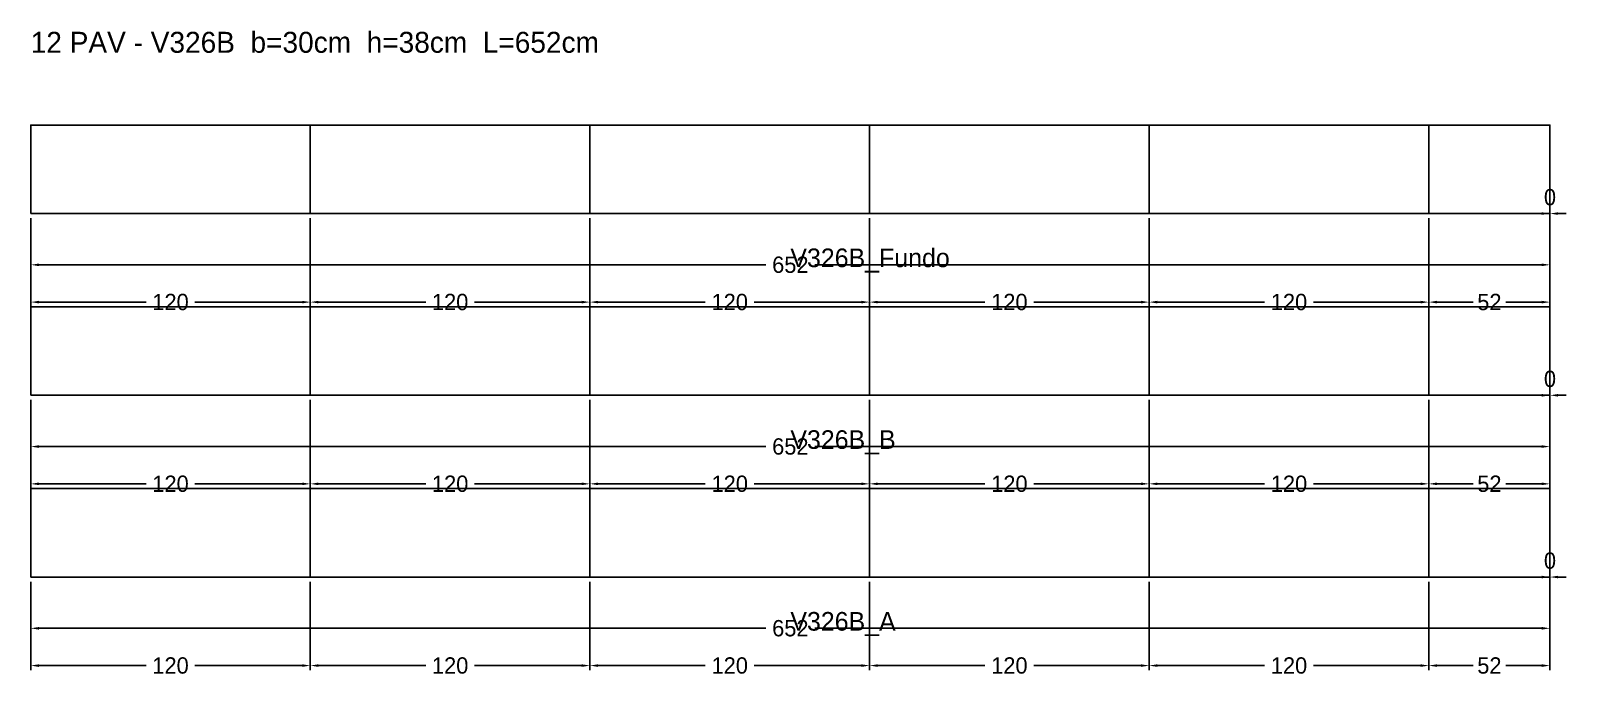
# Model space of a CAD drawing. Header units: metres. Extents: x 180 to 6304, y -11808 to -336.
# Drawn here: x 2401 to 3060, y -2192 to -1915 of the extents above; entities that cross this region are included whole.
import ezdxf

# ---------------------------------------------------------------- set-up
doc = ezdxf.new("R2010")
doc.units = ezdxf.units.M
doc.layers.add('COTA', color=3, linetype='Continuous')
doc.dimstyles.new('COTA_VIG', dxfattribs={"dimtxt": 7, "dimasz": 3.5, "dimexe": 2, "dimexo": 2, "dimgap": 1.5, "dimtad": 1, "dimdec": 1, "dimcen": 2.5, "dimclrd": 3, "dimclre": 3, "dimclrt": 3, "dimazin": 3, "dimtfac": 1, "dimtmove": 0, "dimatfit": 3})

# ---------------------------------------------------------------- blocks, each defined once
blk = doc.blocks.new('_CLOSEDFILLED')
at = {"color": 0, "linetype": 'BYBLOCK'}
blk.add_solid([(-1, 0.16), (0, 0), (-1, -0.16)], dxfattribs=at)
blk = doc.blocks.new('*D343')
at = {"color": 3}
for p, q in [((2401.27, -2151.42), (2401.27, -2173.42)), ((3053.27, -2151.42), (3053.27, -2173.42)), ((2404.77, -2171.42), (2716.77, -2171.42)), ((2737.77, -2171.42), (3049.77, -2171.42))]:
    blk.add_line(p, q, dxfattribs=at)
at = {"layer": 'Defpoints'}
for p in [(2401.27, -2149.42), (3053.27, -2149.42), (2401.27, -2171.42)]:
    blk.add_point(p, dxfattribs=at)
at = {"layer": 'COTA', "color": 3, "xscale": 3.5, "yscale": 3.5, "rotation": 180}
blk.add_blockref('_CLOSEDFILLED', (2401.27, -2171.42), dxfattribs=at)
at = {"layer": 'COTA', "color": 3, "xscale": 3.5, "yscale": 3.5}
blk.add_blockref('_CLOSEDFILLED', (3053.27, -2171.42), dxfattribs=at)
at = {"layer": 'COTA', "color": 3, "insert": (2727.27, -2171.42), "char_height": 7, "attachment_point": 5}
blk.add_mtext('652', dxfattribs=at)
blk = doc.blocks.new('*D344')
at = {"color": 3}
for p, q in [((2401.27, -2151.42), (2401.27, -2189.42)), ((2521.27, -2151.42), (2521.27, -2189.42)), ((2404.77, -2187.42), (2450.77, -2187.42)), ((2471.77, -2187.42), (2517.77, -2187.42))]:
    blk.add_line(p, q, dxfattribs=at)
at = {"layer": 'Defpoints'}
for p in [(2401.27, -2149.42), (2521.27, -2149.42), (2401.27, -2187.42)]:
    blk.add_point(p, dxfattribs=at)
at = {"layer": 'COTA', "color": 3, "xscale": 3.5, "yscale": 3.5, "rotation": 180}
blk.add_blockref('_CLOSEDFILLED', (2401.27, -2187.42), dxfattribs=at)
at = {"layer": 'COTA', "color": 3, "xscale": 3.5, "yscale": 3.5}
blk.add_blockref('_CLOSEDFILLED', (2521.27, -2187.42), dxfattribs=at)
at = {"layer": 'COTA', "color": 3, "insert": (2461.27, -2187.42), "char_height": 7, "attachment_point": 5}
blk.add_mtext('120', dxfattribs=at)
blk = doc.blocks.new('*D345')
at = {"color": 3}
for p, q in [((2521.27, -2151.42), (2521.27, -2189.42)), ((2641.27, -2151.42), (2641.27, -2189.42)), ((2524.77, -2187.42), (2570.77, -2187.42)), ((2591.77, -2187.42), (2637.77, -2187.42))]:
    blk.add_line(p, q, dxfattribs=at)
at = {"layer": 'Defpoints'}
for p in [(2521.27, -2149.42), (2641.27, -2149.42), (2521.27, -2187.42)]:
    blk.add_point(p, dxfattribs=at)
at = {"layer": 'COTA', "color": 3, "xscale": 3.5, "yscale": 3.5, "rotation": 180}
blk.add_blockref('_CLOSEDFILLED', (2521.27, -2187.42), dxfattribs=at)
at = {"layer": 'COTA', "color": 3, "xscale": 3.5, "yscale": 3.5}
blk.add_blockref('_CLOSEDFILLED', (2641.27, -2187.42), dxfattribs=at)
at = {"layer": 'COTA', "color": 3, "insert": (2581.27, -2187.42), "char_height": 7, "attachment_point": 5}
blk.add_mtext('120', dxfattribs=at)
blk = doc.blocks.new('*D346')
at = {"color": 3}
for p, q in [((2641.27, -2151.42), (2641.27, -2189.42)), ((2761.27, -2151.42), (2761.27, -2189.42)), ((2644.77, -2187.42), (2690.77, -2187.42)), ((2711.77, -2187.42), (2757.77, -2187.42))]:
    blk.add_line(p, q, dxfattribs=at)
at = {"layer": 'Defpoints'}
for p in [(2641.27, -2149.42), (2761.27, -2149.42), (2641.27, -2187.42)]:
    blk.add_point(p, dxfattribs=at)
at = {"layer": 'COTA', "color": 3, "xscale": 3.5, "yscale": 3.5, "rotation": 180}
blk.add_blockref('_CLOSEDFILLED', (2641.27, -2187.42), dxfattribs=at)
at = {"layer": 'COTA', "color": 3, "xscale": 3.5, "yscale": 3.5}
blk.add_blockref('_CLOSEDFILLED', (2761.27, -2187.42), dxfattribs=at)
at = {"layer": 'COTA', "color": 3, "insert": (2701.27, -2187.42), "char_height": 7, "attachment_point": 5}
blk.add_mtext('120', dxfattribs=at)
blk = doc.blocks.new('*D347')
at = {"color": 3}
for p, q in [((2761.27, -2151.42), (2761.27, -2189.42)), ((2881.27, -2151.42), (2881.27, -2189.42)), ((2764.77, -2187.42), (2810.77, -2187.42)), ((2831.77, -2187.42), (2877.77, -2187.42))]:
    blk.add_line(p, q, dxfattribs=at)
at = {"layer": 'Defpoints'}
for p in [(2761.27, -2149.42), (2881.27, -2149.42), (2761.27, -2187.42)]:
    blk.add_point(p, dxfattribs=at)
at = {"layer": 'COTA', "color": 3, "xscale": 3.5, "yscale": 3.5, "rotation": 180}
blk.add_blockref('_CLOSEDFILLED', (2761.27, -2187.42), dxfattribs=at)
at = {"layer": 'COTA', "color": 3, "xscale": 3.5, "yscale": 3.5}
blk.add_blockref('_CLOSEDFILLED', (2881.27, -2187.42), dxfattribs=at)
at = {"layer": 'COTA', "color": 3, "insert": (2821.27, -2187.42), "char_height": 7, "attachment_point": 5}
blk.add_mtext('120', dxfattribs=at)
blk = doc.blocks.new('*D348')
at = {"color": 3}
for p, q in [((2881.27, -2151.42), (2881.27, -2189.42)), ((3001.27, -2151.42), (3001.27, -2189.42)), ((2884.77, -2187.42), (2930.77, -2187.42)), ((2951.77, -2187.42), (2997.77, -2187.42))]:
    blk.add_line(p, q, dxfattribs=at)
at = {"layer": 'Defpoints'}
for p in [(2881.27, -2149.42), (3001.27, -2149.42), (2881.27, -2187.42)]:
    blk.add_point(p, dxfattribs=at)
at = {"layer": 'COTA', "color": 3, "xscale": 3.5, "yscale": 3.5, "rotation": 180}
blk.add_blockref('_CLOSEDFILLED', (2881.27, -2187.42), dxfattribs=at)
at = {"layer": 'COTA', "color": 3, "xscale": 3.5, "yscale": 3.5}
blk.add_blockref('_CLOSEDFILLED', (3001.27, -2187.42), dxfattribs=at)
at = {"layer": 'COTA', "color": 3, "insert": (2941.27, -2187.42), "char_height": 7, "attachment_point": 5}
blk.add_mtext('120', dxfattribs=at)
blk = doc.blocks.new('*D349')
at = {"color": 3}
for p, q in [((3001.27, -2151.42), (3001.27, -2189.42)), ((3053.27, -2151.42), (3053.27, -2189.42)), ((3004.77, -2187.42), (3020.27, -2187.42)), ((3034.27, -2187.42), (3049.77, -2187.42))]:
    blk.add_line(p, q, dxfattribs=at)
at = {"layer": 'Defpoints'}
for p in [(3001.27, -2149.42), (3053.27, -2149.42), (3001.27, -2187.42)]:
    blk.add_point(p, dxfattribs=at)
at = {"layer": 'COTA', "color": 3, "xscale": 3.5, "yscale": 3.5, "rotation": 180}
blk.add_blockref('_CLOSEDFILLED', (3001.27, -2187.42), dxfattribs=at)
at = {"layer": 'COTA', "color": 3, "xscale": 3.5, "yscale": 3.5}
blk.add_blockref('_CLOSEDFILLED', (3053.27, -2187.42), dxfattribs=at)
at = {"layer": 'COTA', "color": 3, "insert": (3027.27, -2187.42), "char_height": 7, "attachment_point": 5}
blk.add_mtext('52', dxfattribs=at)
blk = doc.blocks.new('*D351')
at = {"color": 3}
for p, q in [((2401.27, -2073.42), (2401.27, -2095.42)), ((3053.27, -2073.42), (3053.27, -2095.42)), ((2404.77, -2093.42), (2716.77, -2093.42)), ((2737.77, -2093.42), (3049.77, -2093.42))]:
    blk.add_line(p, q, dxfattribs=at)
at = {"layer": 'Defpoints'}
for p in [(2401.27, -2071.42), (3053.27, -2071.42), (2401.27, -2093.42)]:
    blk.add_point(p, dxfattribs=at)
at = {"layer": 'COTA', "color": 3, "xscale": 3.5, "yscale": 3.5, "rotation": 180}
blk.add_blockref('_CLOSEDFILLED', (2401.27, -2093.42), dxfattribs=at)
at = {"layer": 'COTA', "color": 3, "xscale": 3.5, "yscale": 3.5}
blk.add_blockref('_CLOSEDFILLED', (3053.27, -2093.42), dxfattribs=at)
at = {"layer": 'COTA', "color": 3, "insert": (2727.27, -2093.42), "char_height": 7, "attachment_point": 5}
blk.add_mtext('652', dxfattribs=at)
blk = doc.blocks.new('*D352')
at = {"color": 3}
for p, q in [((2401.27, -2073.42), (2401.27, -2111.42)), ((2521.27, -2073.42), (2521.27, -2111.42)), ((2404.77, -2109.42), (2450.77, -2109.42)), ((2471.77, -2109.42), (2517.77, -2109.42))]:
    blk.add_line(p, q, dxfattribs=at)
at = {"layer": 'Defpoints'}
for p in [(2401.27, -2071.42), (2521.27, -2071.42), (2401.27, -2109.42)]:
    blk.add_point(p, dxfattribs=at)
at = {"layer": 'COTA', "color": 3, "xscale": 3.5, "yscale": 3.5, "rotation": 180}
blk.add_blockref('_CLOSEDFILLED', (2401.27, -2109.42), dxfattribs=at)
at = {"layer": 'COTA', "color": 3, "xscale": 3.5, "yscale": 3.5}
blk.add_blockref('_CLOSEDFILLED', (2521.27, -2109.42), dxfattribs=at)
at = {"layer": 'COTA', "color": 3, "insert": (2461.27, -2109.42), "char_height": 7, "attachment_point": 5}
blk.add_mtext('120', dxfattribs=at)
blk = doc.blocks.new('*D353')
at = {"color": 3}
for p, q in [((2521.27, -2073.42), (2521.27, -2111.42)), ((2641.27, -2073.42), (2641.27, -2111.42)), ((2524.77, -2109.42), (2570.77, -2109.42)), ((2591.77, -2109.42), (2637.77, -2109.42))]:
    blk.add_line(p, q, dxfattribs=at)
at = {"layer": 'Defpoints'}
for p in [(2521.27, -2071.42), (2641.27, -2071.42), (2521.27, -2109.42)]:
    blk.add_point(p, dxfattribs=at)
at = {"layer": 'COTA', "color": 3, "xscale": 3.5, "yscale": 3.5, "rotation": 180}
blk.add_blockref('_CLOSEDFILLED', (2521.27, -2109.42), dxfattribs=at)
at = {"layer": 'COTA', "color": 3, "xscale": 3.5, "yscale": 3.5}
blk.add_blockref('_CLOSEDFILLED', (2641.27, -2109.42), dxfattribs=at)
at = {"layer": 'COTA', "color": 3, "insert": (2581.27, -2109.42), "char_height": 7, "attachment_point": 5}
blk.add_mtext('120', dxfattribs=at)
blk = doc.blocks.new('*D354')
at = {"color": 3}
for p, q in [((2641.27, -2073.42), (2641.27, -2111.42)), ((2761.27, -2073.42), (2761.27, -2111.42)), ((2644.77, -2109.42), (2690.77, -2109.42)), ((2711.77, -2109.42), (2757.77, -2109.42))]:
    blk.add_line(p, q, dxfattribs=at)
at = {"layer": 'Defpoints'}
for p in [(2641.27, -2071.42), (2761.27, -2071.42), (2641.27, -2109.42)]:
    blk.add_point(p, dxfattribs=at)
at = {"layer": 'COTA', "color": 3, "xscale": 3.5, "yscale": 3.5, "rotation": 180}
blk.add_blockref('_CLOSEDFILLED', (2641.27, -2109.42), dxfattribs=at)
at = {"layer": 'COTA', "color": 3, "xscale": 3.5, "yscale": 3.5}
blk.add_blockref('_CLOSEDFILLED', (2761.27, -2109.42), dxfattribs=at)
at = {"layer": 'COTA', "color": 3, "insert": (2701.27, -2109.42), "char_height": 7, "attachment_point": 5}
blk.add_mtext('120', dxfattribs=at)
blk = doc.blocks.new('*D355')
at = {"color": 3}
for p, q in [((2761.27, -2073.42), (2761.27, -2111.42)), ((2881.27, -2073.42), (2881.27, -2111.42)), ((2764.77, -2109.42), (2810.77, -2109.42)), ((2831.77, -2109.42), (2877.77, -2109.42))]:
    blk.add_line(p, q, dxfattribs=at)
at = {"layer": 'Defpoints'}
for p in [(2761.27, -2071.42), (2881.27, -2071.42), (2761.27, -2109.42)]:
    blk.add_point(p, dxfattribs=at)
at = {"layer": 'COTA', "color": 3, "xscale": 3.5, "yscale": 3.5, "rotation": 180}
blk.add_blockref('_CLOSEDFILLED', (2761.27, -2109.42), dxfattribs=at)
at = {"layer": 'COTA', "color": 3, "xscale": 3.5, "yscale": 3.5}
blk.add_blockref('_CLOSEDFILLED', (2881.27, -2109.42), dxfattribs=at)
at = {"layer": 'COTA', "color": 3, "insert": (2821.27, -2109.42), "char_height": 7, "attachment_point": 5}
blk.add_mtext('120', dxfattribs=at)
blk = doc.blocks.new('*D356')
at = {"color": 3}
for p, q in [((2881.27, -2073.42), (2881.27, -2111.42)), ((3001.27, -2073.42), (3001.27, -2111.42)), ((2884.77, -2109.42), (2930.77, -2109.42)), ((2951.77, -2109.42), (2997.77, -2109.42))]:
    blk.add_line(p, q, dxfattribs=at)
at = {"layer": 'Defpoints'}
for p in [(2881.27, -2071.42), (3001.27, -2071.42), (2881.27, -2109.42)]:
    blk.add_point(p, dxfattribs=at)
at = {"layer": 'COTA', "color": 3, "xscale": 3.5, "yscale": 3.5, "rotation": 180}
blk.add_blockref('_CLOSEDFILLED', (2881.27, -2109.42), dxfattribs=at)
at = {"layer": 'COTA', "color": 3, "xscale": 3.5, "yscale": 3.5}
blk.add_blockref('_CLOSEDFILLED', (3001.27, -2109.42), dxfattribs=at)
at = {"layer": 'COTA', "color": 3, "insert": (2941.27, -2109.42), "char_height": 7, "attachment_point": 5}
blk.add_mtext('120', dxfattribs=at)
blk = doc.blocks.new('*D357')
at = {"color": 3}
for p, q in [((3001.27, -2073.42), (3001.27, -2111.42)), ((3053.27, -2073.42), (3053.27, -2111.42)), ((3004.77, -2109.42), (3020.27, -2109.42)), ((3034.27, -2109.42), (3049.77, -2109.42))]:
    blk.add_line(p, q, dxfattribs=at)
at = {"layer": 'Defpoints'}
for p in [(3001.27, -2071.42), (3053.27, -2071.42), (3001.27, -2109.42)]:
    blk.add_point(p, dxfattribs=at)
at = {"layer": 'COTA', "color": 3, "xscale": 3.5, "yscale": 3.5, "rotation": 180}
blk.add_blockref('_CLOSEDFILLED', (3001.27, -2109.42), dxfattribs=at)
at = {"layer": 'COTA', "color": 3, "xscale": 3.5, "yscale": 3.5}
blk.add_blockref('_CLOSEDFILLED', (3053.27, -2109.42), dxfattribs=at)
at = {"layer": 'COTA', "color": 3, "insert": (3027.27, -2109.42), "char_height": 7, "attachment_point": 5}
blk.add_mtext('52', dxfattribs=at)
blk = doc.blocks.new('*D359')
at = {"color": 3}
for p, q in [((2401.27, -1995.42), (2401.27, -2017.42)), ((3053.27, -1995.42), (3053.27, -2017.42)), ((2404.77, -2015.42), (2716.77, -2015.42)), ((2737.77, -2015.42), (3049.77, -2015.42))]:
    blk.add_line(p, q, dxfattribs=at)
at = {"layer": 'Defpoints'}
for p in [(2401.27, -1993.42), (3053.27, -1993.42), (2401.27, -2015.42)]:
    blk.add_point(p, dxfattribs=at)
at = {"layer": 'COTA', "color": 3, "xscale": 3.5, "yscale": 3.5, "rotation": 180}
blk.add_blockref('_CLOSEDFILLED', (2401.27, -2015.42), dxfattribs=at)
at = {"layer": 'COTA', "color": 3, "xscale": 3.5, "yscale": 3.5}
blk.add_blockref('_CLOSEDFILLED', (3053.27, -2015.42), dxfattribs=at)
at = {"layer": 'COTA', "color": 3, "insert": (2727.27, -2015.42), "char_height": 7, "attachment_point": 5}
blk.add_mtext('652', dxfattribs=at)
blk = doc.blocks.new('*D360')
at = {"color": 3}
for p, q in [((2401.27, -1995.42), (2401.27, -2033.42)), ((2521.27, -1995.42), (2521.27, -2033.42)), ((2404.77, -2031.42), (2450.77, -2031.42)), ((2471.77, -2031.42), (2517.77, -2031.42))]:
    blk.add_line(p, q, dxfattribs=at)
at = {"layer": 'Defpoints'}
for p in [(2401.27, -1993.42), (2521.27, -1993.42), (2401.27, -2031.42)]:
    blk.add_point(p, dxfattribs=at)
at = {"layer": 'COTA', "color": 3, "xscale": 3.5, "yscale": 3.5, "rotation": 180}
blk.add_blockref('_CLOSEDFILLED', (2401.27, -2031.42), dxfattribs=at)
at = {"layer": 'COTA', "color": 3, "xscale": 3.5, "yscale": 3.5}
blk.add_blockref('_CLOSEDFILLED', (2521.27, -2031.42), dxfattribs=at)
at = {"layer": 'COTA', "color": 3, "insert": (2461.27, -2031.42), "char_height": 7, "attachment_point": 5}
blk.add_mtext('120', dxfattribs=at)
blk = doc.blocks.new('*D361')
at = {"color": 3}
for p, q in [((2521.27, -1995.42), (2521.27, -2033.42)), ((2641.27, -1995.42), (2641.27, -2033.42)), ((2524.77, -2031.42), (2570.77, -2031.42)), ((2591.77, -2031.42), (2637.77, -2031.42))]:
    blk.add_line(p, q, dxfattribs=at)
at = {"layer": 'Defpoints'}
for p in [(2521.27, -1993.42), (2641.27, -1993.42), (2521.27, -2031.42)]:
    blk.add_point(p, dxfattribs=at)
at = {"layer": 'COTA', "color": 3, "xscale": 3.5, "yscale": 3.5, "rotation": 180}
blk.add_blockref('_CLOSEDFILLED', (2521.27, -2031.42), dxfattribs=at)
at = {"layer": 'COTA', "color": 3, "xscale": 3.5, "yscale": 3.5}
blk.add_blockref('_CLOSEDFILLED', (2641.27, -2031.42), dxfattribs=at)
at = {"layer": 'COTA', "color": 3, "insert": (2581.27, -2031.42), "char_height": 7, "attachment_point": 5}
blk.add_mtext('120', dxfattribs=at)
blk = doc.blocks.new('*D362')
at = {"color": 3}
for p, q in [((2641.27, -1995.42), (2641.27, -2033.42)), ((2761.27, -1995.42), (2761.27, -2033.42)), ((2644.77, -2031.42), (2690.77, -2031.42)), ((2711.77, -2031.42), (2757.77, -2031.42))]:
    blk.add_line(p, q, dxfattribs=at)
at = {"layer": 'Defpoints'}
for p in [(2641.27, -1993.42), (2761.27, -1993.42), (2641.27, -2031.42)]:
    blk.add_point(p, dxfattribs=at)
at = {"layer": 'COTA', "color": 3, "xscale": 3.5, "yscale": 3.5, "rotation": 180}
blk.add_blockref('_CLOSEDFILLED', (2641.27, -2031.42), dxfattribs=at)
at = {"layer": 'COTA', "color": 3, "xscale": 3.5, "yscale": 3.5}
blk.add_blockref('_CLOSEDFILLED', (2761.27, -2031.42), dxfattribs=at)
at = {"layer": 'COTA', "color": 3, "insert": (2701.27, -2031.42), "char_height": 7, "attachment_point": 5}
blk.add_mtext('120', dxfattribs=at)
blk = doc.blocks.new('*D363')
at = {"color": 3}
for p, q in [((2761.27, -1995.42), (2761.27, -2033.42)), ((2881.27, -1995.42), (2881.27, -2033.42)), ((2764.77, -2031.42), (2810.77, -2031.42)), ((2831.77, -2031.42), (2877.77, -2031.42))]:
    blk.add_line(p, q, dxfattribs=at)
at = {"layer": 'Defpoints'}
for p in [(2761.27, -1993.42), (2881.27, -1993.42), (2761.27, -2031.42)]:
    blk.add_point(p, dxfattribs=at)
at = {"layer": 'COTA', "color": 3, "xscale": 3.5, "yscale": 3.5, "rotation": 180}
blk.add_blockref('_CLOSEDFILLED', (2761.27, -2031.42), dxfattribs=at)
at = {"layer": 'COTA', "color": 3, "xscale": 3.5, "yscale": 3.5}
blk.add_blockref('_CLOSEDFILLED', (2881.27, -2031.42), dxfattribs=at)
at = {"layer": 'COTA', "color": 3, "insert": (2821.27, -2031.42), "char_height": 7, "attachment_point": 5}
blk.add_mtext('120', dxfattribs=at)
blk = doc.blocks.new('*D364')
at = {"color": 3}
for p, q in [((2881.27, -1995.42), (2881.27, -2033.42)), ((3001.27, -1995.42), (3001.27, -2033.42)), ((2884.77, -2031.42), (2930.77, -2031.42)), ((2951.77, -2031.42), (2997.77, -2031.42))]:
    blk.add_line(p, q, dxfattribs=at)
at = {"layer": 'Defpoints'}
for p in [(2881.27, -1993.42), (3001.27, -1993.42), (2881.27, -2031.42)]:
    blk.add_point(p, dxfattribs=at)
at = {"layer": 'COTA', "color": 3, "xscale": 3.5, "yscale": 3.5, "rotation": 180}
blk.add_blockref('_CLOSEDFILLED', (2881.27, -2031.42), dxfattribs=at)
at = {"layer": 'COTA', "color": 3, "xscale": 3.5, "yscale": 3.5}
blk.add_blockref('_CLOSEDFILLED', (3001.27, -2031.42), dxfattribs=at)
at = {"layer": 'COTA', "color": 3, "insert": (2941.27, -2031.42), "char_height": 7, "attachment_point": 5}
blk.add_mtext('120', dxfattribs=at)
blk = doc.blocks.new('*D365')
at = {"color": 3}
for p, q in [((3001.27, -1995.42), (3001.27, -2033.42)), ((3053.27, -1995.42), (3053.27, -2033.42)), ((3004.77, -2031.42), (3020.27, -2031.42)), ((3034.27, -2031.42), (3049.77, -2031.42))]:
    blk.add_line(p, q, dxfattribs=at)
at = {"layer": 'Defpoints'}
for p in [(3001.27, -1993.42), (3053.27, -1993.42), (3001.27, -2031.42)]:
    blk.add_point(p, dxfattribs=at)
at = {"layer": 'COTA', "color": 3, "xscale": 3.5, "yscale": 3.5, "rotation": 180}
blk.add_blockref('_CLOSEDFILLED', (3001.27, -2031.42), dxfattribs=at)
at = {"layer": 'COTA', "color": 3, "xscale": 3.5, "yscale": 3.5}
blk.add_blockref('_CLOSEDFILLED', (3053.27, -2031.42), dxfattribs=at)
at = {"layer": 'COTA', "color": 3, "insert": (3027.27, -2031.42), "char_height": 7, "attachment_point": 5}
blk.add_mtext('52', dxfattribs=at)

msp = doc.modelspace()

# ---------------------------------------------------------------- linework, layer by layer
at = {"layer": 'Paineis'}
for points in [[(2401.27, -1993.42), (2521.27, -1993.42), (2521.27, -1955.42), (2401.27, -1955.42)], [(2521.27, -1993.42), (2641.27, -1993.42), (2641.27, -1955.42), (2521.27, -1955.42)], [(2641.27, -1993.42), (2761.27, -1993.42), (2761.27, -1955.42), (2641.27, -1955.42)], [(2761.27, -1993.42), (2881.27, -1993.42), (2881.27, -1955.42), (2761.27, -1955.42)], [(2881.27, -1993.42), (3001.27, -1993.42), (3001.27, -1955.42), (2881.27, -1955.42)], [(3001.27, -1993.42), (3053.27, -1993.42), (3053.27, -1955.42), (3001.27, -1955.42)], [(2401.27, -2071.42), (2521.27, -2071.42), (2521.27, -2033.42), (2401.27, -2033.42)], [(2521.27, -2071.42), (2641.27, -2071.42), (2641.27, -2033.42), (2521.27, -2033.42)], [(2641.27, -2071.42), (2761.27, -2071.42), (2761.27, -2033.42), (2641.27, -2033.42)], [(2761.27, -2071.42), (2881.27, -2071.42), (2881.27, -2033.42), (2761.27, -2033.42)], [(2881.27, -2071.42), (3001.27, -2071.42), (3001.27, -2033.42), (2881.27, -2033.42)], [(3001.27, -2071.42), (3053.27, -2071.42), (3053.27, -2033.42), (3001.27, -2033.42)], [(2401.27, -2149.42), (2521.27, -2149.42), (2521.27, -2111.42), (2401.27, -2111.42)], [(2521.27, -2149.42), (2641.27, -2149.42), (2641.27, -2111.42), (2521.27, -2111.42)], [(2641.27, -2149.42), (2761.27, -2149.42), (2761.27, -2111.42), (2641.27, -2111.42)], [(2761.27, -2149.42), (2881.27, -2149.42), (2881.27, -2111.42), (2761.27, -2111.42)], [(2881.27, -2149.42), (3001.27, -2149.42), (3001.27, -2111.42), (2881.27, -2111.42)], [(3001.27, -2149.42), (3053.27, -2149.42), (3053.27, -2111.42), (3001.27, -2111.42)]]:
    msp.add_lwpolyline(points, close=True, dxfattribs=at)

# ---------------------------------------------------------------- texts
at = {"layer": 'NOMENCLATURA', "insert": (2401.27, -1915.42), "char_height": 9, "attachment_point": 1}
msp.add_mtext('12 PAV - V326B  b=30cm  h=38cm  L=652cm', dxfattribs=at)
at = {"layer": 'Texto Secao', "char_height": 8, "attachment_point": 1}
for s, insert in [('V326B_Fundo', (2727.27, -2008.42)), ('V326B_B', (2727.27, -2086.42)), ('V326B_A', (2727.27, -2164.42))]:
    msp.add_mtext(s, dxfattribs=dict(at, insert=insert))

# ---------------------------------------------------------------- dimensions: what is measured, and where the dimension line sits
at = {"layer": 'COTA'}
for base, p1, p2 in [((3053.27, -1993.42), (3053.27, -1993.42), (3053.27, -1955.42)), ((3053.27, -2071.42), (3053.27, -2071.42), (3053.27, -2033.42)), ((3053.27, -2149.42), (3053.27, -2149.42), (3053.27, -2111.42))]:
    msp.add_linear_dim(base=base, p1=p1, p2=p2, dimstyle='COTA_VIG', dxfattribs=at).render()
for base, p1, p2, picture, middle in [((2401.27, -2015.42), (2401.27, -1993.42), (3053.27, -1993.42), '*D359', (2727.27, -2015.42)), ((2401.27, -2031.42), (2401.27, -1993.42), (2521.27, -1993.42), '*D360', (2461.27, -2031.42)), ((2521.27, -2031.42), (2521.27, -1993.42), (2641.27, -1993.42), '*D361', (2581.27, -2031.42)), ((2641.27, -2031.42), (2641.27, -1993.42), (2761.27, -1993.42), '*D362', (2701.27, -2031.42)), ((2761.27, -2031.42), (2761.27, -1993.42), (2881.27, -1993.42), '*D363', (2821.27, -2031.42)), ((2881.27, -2031.42), (2881.27, -1993.42), (3001.27, -1993.42), '*D364', (2941.27, -2031.42)), ((3001.27, -2031.42), (3001.27, -1993.42), (3053.27, -1993.42), '*D365', (3027.27, -2031.42)), ((2401.27, -2093.42), (2401.27, -2071.42), (3053.27, -2071.42), '*D351', (2727.27, -2093.42)), ((2401.27, -2109.42), (2401.27, -2071.42), (2521.27, -2071.42), '*D352', (2461.27, -2109.42)), ((2521.27, -2109.42), (2521.27, -2071.42), (2641.27, -2071.42), '*D353', (2581.27, -2109.42)), ((2641.27, -2109.42), (2641.27, -2071.42), (2761.27, -2071.42), '*D354', (2701.27, -2109.42)), ((2761.27, -2109.42), (2761.27, -2071.42), (2881.27, -2071.42), '*D355', (2821.27, -2109.42)), ((2881.27, -2109.42), (2881.27, -2071.42), (3001.27, -2071.42), '*D356', (2941.27, -2109.42)), ((3001.27, -2109.42), (3001.27, -2071.42), (3053.27, -2071.42), '*D357', (3027.27, -2109.42)), ((2401.27, -2171.42), (2401.27, -2149.42), (3053.27, -2149.42), '*D343', (2727.27, -2171.42)), ((2401.27, -2187.42), (2401.27, -2149.42), (2521.27, -2149.42), '*D344', (2461.27, -2187.42)), ((2521.27, -2187.42), (2521.27, -2149.42), (2641.27, -2149.42), '*D345', (2581.27, -2187.42)), ((2641.27, -2187.42), (2641.27, -2149.42), (2761.27, -2149.42), '*D346', (2701.27, -2187.42)), ((2761.27, -2187.42), (2761.27, -2149.42), (2881.27, -2149.42), '*D347', (2821.27, -2187.42)), ((2881.27, -2187.42), (2881.27, -2149.42), (3001.27, -2149.42), '*D348', (2941.27, -2187.42)), ((3001.27, -2187.42), (3001.27, -2149.42), (3053.27, -2149.42), '*D349', (3027.27, -2187.42))]:
    dim = msp.add_linear_dim(base=base, p1=p1, p2=p2, dimstyle='COTA_VIG', dxfattribs=at)
    dim.commit()
    dim.dimension.update_dxf_attribs({"geometry": picture, "text_midpoint": middle})

doc.saveas('drawing.dxf')
